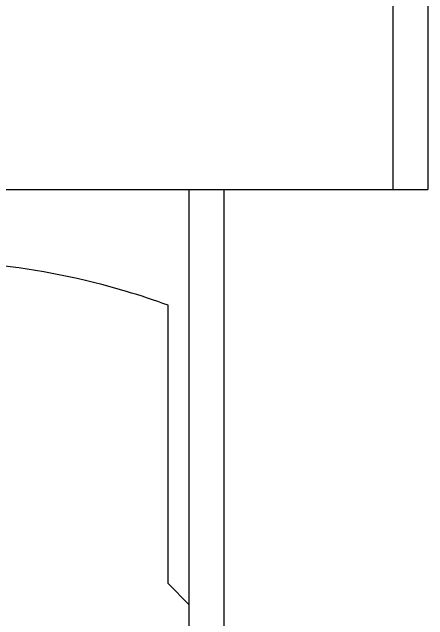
# Model space of a CAD drawing. Extents: x 1680110 to 2699828, y 269661 to 891349.
# Drawn here: x 2392359.7 to 2392494.6, y 723089.7 to 723286.6 of the extents above; entities that cross this region are included whole.
import ezdxf

# ---------------------------------------------------------------- set-up
doc = ezdxf.new("R2010")
doc.units = 0
doc.header["$LTSCALE"] = 1000
doc.header["$MEASUREMENT"] = 0
doc.layers.add('02___PRT_ALL_AXES', color=7, linetype='Continuous')

msp = doc.modelspace()

# ---------------------------------------------------------------- linework, layer by layer
at = {"color": 7, "linetype": 'Continuous'}
for p, q in [((2392483.18, 724504.08), (2392483.18, 723229.15)), ((2392494.56, 724504.08), (2392494.56, 723229.15)), ((2392289.66, 723229.15), (2392494.56, 723229.15)), ((2392417.16, 722994.66), (2392417.16, 723229.15)), ((2392428.54, 722994.66), (2392428.54, 723229.15))]:
    msp.add_line(p, q, dxfattribs=at)
at = {"layer": '02___PRT_ALL_AXES', "color": 7, "linetype": 'Continuous'}
for p, q in [((2392410.33, 723101.46), (2392410.33, 723191.61)), ((2392417.16, 723094.56), (2392410.33, 723101.46))]:
    msp.add_line(p, q, dxfattribs=at)
msp.add_open_spline([(2392410.33, 723191.61), (2392405.87, 723193.25), (2392387.44, 723199.37), (2392368.26, 723203.14), (2392353.7, 723204.72)], degree=3, knots=[0, 0, 0, 0, 0.245041, 1, 1, 1, 1], dxfattribs=at)

doc.saveas('drawing.dxf')
